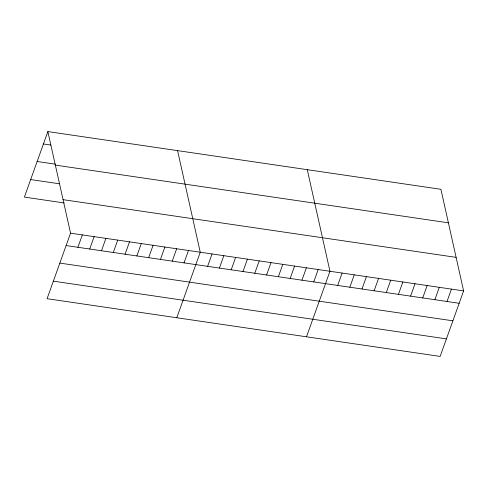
<?xml version="1.0" encoding="UTF-8"?>
<svg xmlns="http://www.w3.org/2000/svg" width="488" height="488" viewBox="0 0 488 488"><rect width="100%" height="100%" fill="white"/><g stroke="black" fill="none" stroke-linecap="round" stroke-linejoin="round"><path stroke-width="0.73" d="M47.861 131.583L70.547 233.179L47.086 298.705L440.139 356.417L463.6 290.897L440.914 189.295L47.861 131.583L24.4 197.103L64.196 202.947M77.909 247.288L82.338 234.911M89.701 249.02L94.129 236.643M101.492 250.753L105.927 238.376M113.283 252.485L117.718 240.102M125.074 254.211L129.509 241.834M136.866 255.944L141.3 243.567M148.657 257.676L153.092 245.299M160.448 259.409L164.883 247.032M172.24 261.141L176.674 248.764M184.031 262.873L188.466 250.49M176.796 317.749L200.257 252.223L177.571 150.627M207.614 266.332L212.048 253.955M219.405 268.065L223.839 255.688M231.196 269.797L235.631 257.42M242.987 271.529L247.422 259.152M254.779 273.262L259.213 260.885M266.576 274.994L271.005 262.611M278.367 276.72L282.796 264.344M290.159 278.453L294.587 266.076M301.95 280.185L306.379 267.808M313.741 281.918L318.17 269.541M306.501 336.793L329.961 271.273L307.275 169.671M337.678 285.431L342.112 273.054M349.829 287.219L354.257 274.842M361.98 289L366.409 276.623M374.125 290.787L378.56 278.404M386.276 292.568L390.705 280.191M398.421 294.349L402.856 281.972M410.573 296.137L415.007 283.76M422.724 297.918L427.152 285.541M434.869 299.705L439.304 287.328M447.02 301.486L451.449 289.109M43.432 143.96L50.801 145.04M37.149 161.498L55.571 164.206M55.345 165.109L448.399 222.821M30.677 179.566L59.42 183.787M63.062 199.653L456.115 257.365M70.547 233.179L463.6 290.897M66.118 245.555L459.165 303.274M59.835 263.093L452.888 320.811M53.369 281.167L446.416 338.879"/></g></svg>
